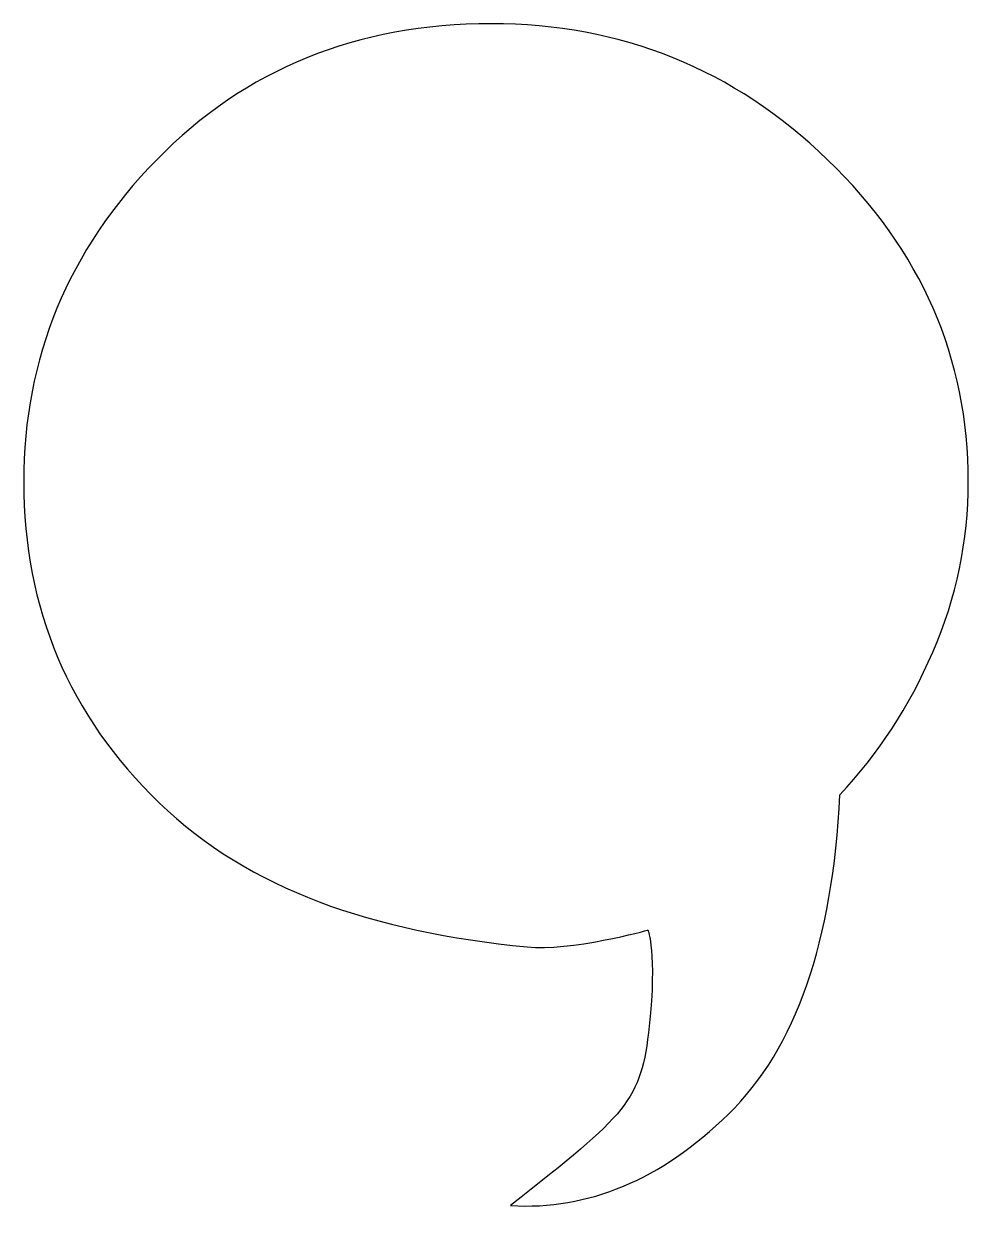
# Model space of a CAD drawing. Header units: centimetres. Extents: x -7.7 to 8.2, y -9.1 to 10.8.
import ezdxf

# ---------------------------------------------------------------- set-up
doc = ezdxf.new("R2010")
doc.units = ezdxf.units.CM
doc.header["$MEASUREMENT"] = 0
doc.layers.add('Camada 1', color=7, linetype='Continuous')

msp = doc.modelspace()

# ---------------------------------------------------------------- linework, layer by layer
at = {"layer": 'Camada 1'}
msp.add_open_spline([(5.81353, 8.54141), (7.38603, 7.02252), (8.17226, 5.22282), (8.17226, 3.14296), (8.17226, 3.14296), (8.17226, 2.1563), (7.97443, 1.20542), (7.57748, 0.29025), (7.57748, 0.29025), (7.18053, -0.62492), (6.66038, -1.42137), (6.0171, -2.10042), (6.0171, -2.10042), (5.90288, -4.56702), (5.28127, -6.35077), (4.15168, -7.45164), (4.15168, -7.45164), (3.02207, -8.55252), (1.80313, -9.06369), (0.49485, -8.98458), (0.49485, -8.98458), (2.4592, -7.44142), (2.68851, -7.23762), (2.82297, -5.97677), (2.82297, -5.97677), (2.95365, -4.75127), (2.80133, -4.3681), (2.80133, -4.3681), (2.80133, -4.3681), (2.80133, -4.3681), (1.48236, -4.73156), (0.77375, -4.64999), (0.77375, -4.64999), (-1.82112, -4.39279), (-3.87612, -3.69654), (-5.39181, -2.23508), (-5.39181, -2.23508), (-6.90687, -0.77363), (-7.66503, 1.01906), (-7.66503, 3.14295), (-7.66503, 3.14295), (-7.66503, 5.22281), (-6.92152, 7.02251), (-5.43457, 8.5414), (-5.43457, 8.5414), (-3.94761, 10.06031), (-2.07836, 10.8204), (0.1732, 10.8204), (0.1732, 10.8204), (2.3609, 10.8204), (4.24103, 10.06031), (5.81353, 8.54141)], degree=3, knots=[0, 0, 0, 0, 0.07142857, 0.07142857, 0.07142857, 0.07142857, 0.14285714, 0.14285714, 0.14285714, 0.14285714, 0.21428571, 0.21428571, 0.21428571, 0.21428571, 0.28571429, 0.28571429, 0.28571429, 0.28571429, 0.35714286, 0.35714286, 0.35714286, 0.35714286, 0.42857143, 0.42857143, 0.42857143, 0.42857143, 0.5, 0.5, 0.5, 0.5, 0.57142857, 0.57142857, 0.57142857, 0.57142857, 0.64285714, 0.64285714, 0.64285714, 0.64285714, 0.71428571, 0.71428571, 0.71428571, 0.71428571, 0.78571429, 0.78571429, 0.78571429, 0.78571429, 0.85714286, 0.85714286, 0.85714286, 0.85714286, 1, 1, 1, 1], dxfattribs=at)

doc.saveas('drawing.dxf')
